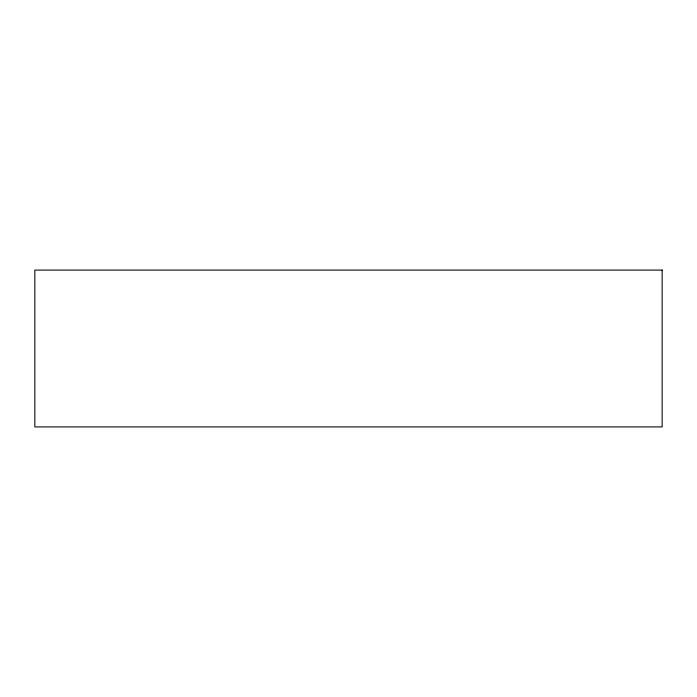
<?xml version="1.0" encoding="UTF-8"?>
<svg xmlns="http://www.w3.org/2000/svg" width="697" height="697" viewBox="0 0 697 697"><rect width="100%" height="100%" fill="white"/><g stroke="black" fill="none" stroke-linecap="round" stroke-linejoin="round"><path stroke-width="1.05" d="M662.15 270.087L34.85 270.087L34.85 426.912L662.15 426.912L662.15 270.087"/></g></svg>
